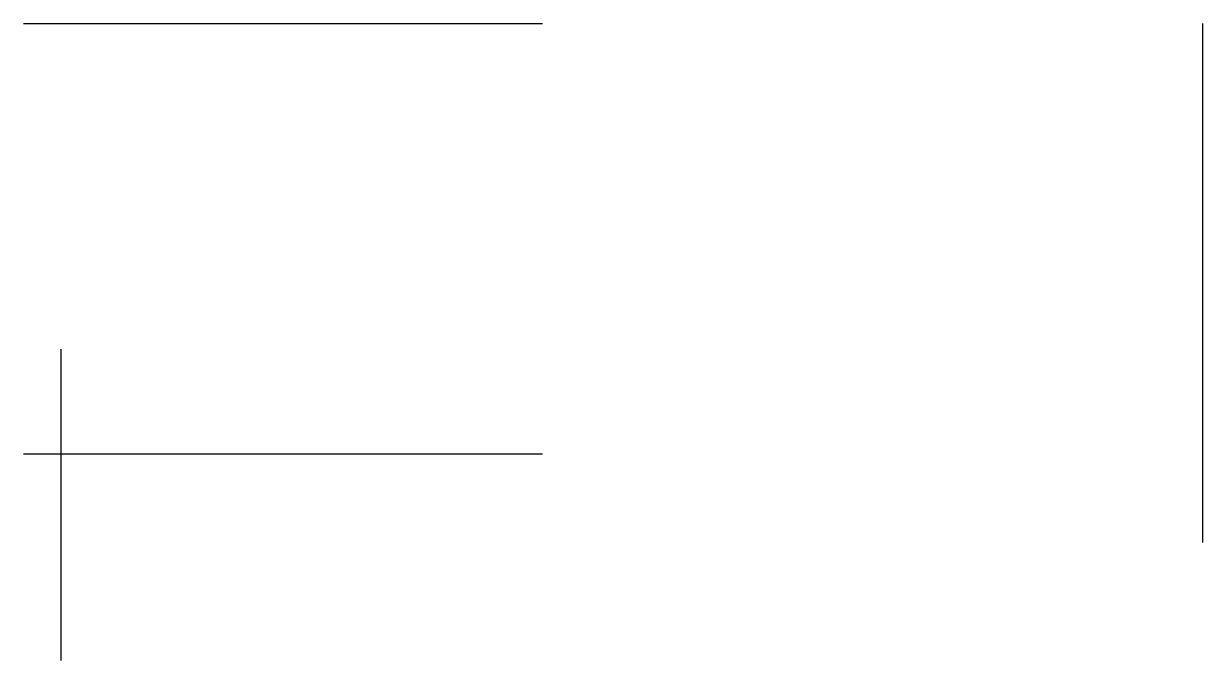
# Model space of a CAD drawing. Header units: millimetres. Extents: x 9.3 to 54.7, y 2.5 to 27.
import ezdxf

# ---------------------------------------------------------------- set-up
doc = ezdxf.new("R2010")
doc.units = ezdxf.units.MM
doc.header["$MEASUREMENT"] = 0
doc.layers.add('b', color=2, linetype='Continuous')
doc.layers.add('u', color=1, linetype='Continuous')

# ---------------------------------------------------------------- blocks, each defined once
blk = doc.blocks.new('b1')
blk.add_line((0, 0), (20, 0))
blk = doc.blocks.new('u1')
blk.add_line((0, 12), (0, 0))

msp = doc.modelspace()

# ---------------------------------------------------------------- block references
at = {"layer": 'b'}
for p in [(9.259, 27.011), (9.259, 10.43)]:
    msp.add_blockref('b1', p, dxfattribs=at)
at = {"layer": 'b', "rotation": 270}
msp.add_blockref('b1', (54.684, 27.011), dxfattribs=at)
at = {"layer": 'u'}
msp.add_blockref('u1', (10.694, 2.47), dxfattribs=at)

doc.saveas('drawing.dxf')
